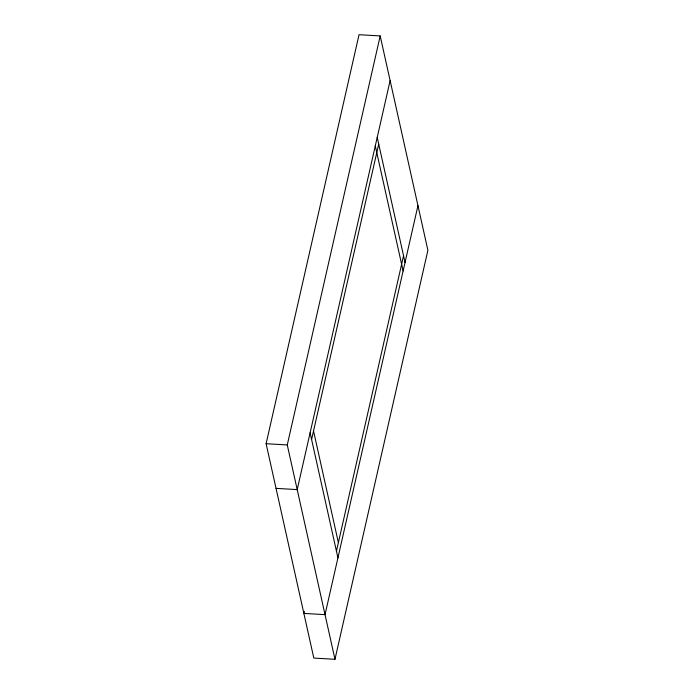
<?xml version="1.0" encoding="UTF-8"?>
<svg xmlns="http://www.w3.org/2000/svg" width="694" height="694" viewBox="0 0 694 694"><rect width="100%" height="100%" fill="white"/><g stroke="black" fill="none" stroke-linecap="round" stroke-linejoin="round"><path stroke-width="1.04" d="M266.106 443.709L359.032 34.7L380.191 35.932L427.894 250.291L334.968 659.3L313.809 658.068L266.106 443.709L287.264 444.941L334.968 659.3M287.264 444.941L380.191 35.932M390.123 80.591L297.206 489.6L276.047 488.368M311.597 439.493L378.716 144.092M304.354 611.301L303.877 613.409L325.026 614.641L417.953 205.632M336.443 551.14L403.552 255.739M377.224 137.395L405.044 262.436M375.289 145.913L403.11 270.964M313.532 430.965L338.377 542.613M310.105 432.796L337.935 557.837"/></g></svg>
